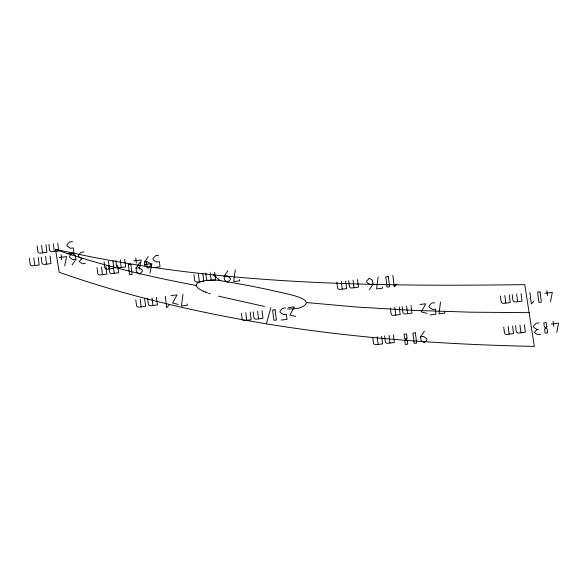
<?xml version="1.0" encoding="UTF-8"?>
<svg xmlns="http://www.w3.org/2000/svg" width="588" height="588" viewBox="0 0 588 588"><rect width="100%" height="100%" fill="white"/><g stroke="black" fill="none" stroke-linecap="round" stroke-linejoin="round"><path stroke-width="0.88" d="M182.971 294.184L181.435 305.966L187.329 305.268L187.175 303.996M235.259 269.774L233.723 281.556L239.617 280.858L239.463 279.587M378.128 277.146L376.592 288.928L382.487 288.23L382.332 286.959M440.5 302.048L438.971 313.838L444.866 313.132L444.704 311.868M64.709 265.842L66.562 256.596L59.19 257.471M139.385 269.208L141.23 259.962L133.866 260.837M150.058 272.891L151.902 263.644L144.53 264.519M550.486 301.659L552.33 292.412L544.966 293.287M556.755 332.367L558.6 323.128L551.228 323.995M270.892 307.634L266.401 323.834C354.961 338.387 444.69 344.524 534.352 346.413L524.761 284.643C367.963 286.746 209.019 284.541 55.507 249.231L59.19 272.266C126.391 295.94 196.054 312.154 266.283 323.819M72.081 264.967L75.874 259.359L75.404 255.545L72.14 253.354L69.509 256.25L69.663 257.515L72.927 259.712L75.874 259.359M136.004 268.113L138.952 267.76L142.215 269.951L142.369 271.222L139.738 274.111L136.475 271.921L136.004 268.113L139.797 262.505M144.494 262.16L147.441 261.807L150.704 263.997L150.859 265.269L148.227 268.157L144.964 265.967L144.494 262.16L148.286 256.552M224.094 276.25L227.041 275.904L230.305 278.095L230.459 279.366L227.828 282.255L224.565 280.064L224.094 276.25L227.887 270.649M369.227 289.803L373.02 284.195L372.549 280.388L369.286 278.19L366.655 281.086L366.809 282.358L370.072 284.548L373.02 284.195M420.582 336.799L423.529 336.454L426.792 338.644L426.954 339.915L424.315 342.804L421.059 340.614L420.582 336.799L424.374 331.191M83.239 258.485L81.769 258.661L79.137 261.55L82.393 263.74L85.341 263.395M169.329 304.819L166.698 307.715L165.279 296.279M396.915 283.938L394.283 286.834L392.865 275.397M533.963 301.041L531.324 303.93L529.913 292.493M538.439 329.383L536.969 329.559L534.33 332.448L537.594 334.638L540.541 334.293M305.437 304.591L306.502 302.555L356.593 307.024L411.306 310.288L471.061 312.191L529.112 312.654M305.319 304.672C301.041 308.921 294.544 308.781 287.51 309.023M72.508 241.587L69.56 241.94L66.929 244.829L67.083 246.1L70.347 248.29L73.294 247.938L73.926 253.024L68.032 253.722M83.93 251.958L80.982 252.311L78.351 255.199L78.505 256.471L81.769 258.661M158.606 255.324L155.658 255.677L153.02 258.566L153.181 259.837L156.445 262.027L159.392 261.682L160.017 266.761L154.122 267.459M171.181 295.58L177.076 294.882L172.563 302.996L178.252 304.408M285.592 307.928L282.644 308.274L280.013 311.17L280.167 312.441L283.431 314.631L286.378 314.279L287.01 319.365L281.115 320.063M288.539 307.575L294.434 306.877L289.921 314.999L295.617 316.41M419.869 304.496L425.763 303.798L421.251 311.919L426.947 313.323M434.605 302.746L431.658 303.099L429.027 305.988L429.181 307.259L432.445 309.45L435.392 309.104L436.024 314.183L430.129 314.881M539.13 322.856L536.183 323.202L533.544 326.097L533.706 327.369L536.969 329.559M306.495 302.533C304.209 298.02 298.204 297.19 293.89 295.499C270.531 289.906 246.953 284.849 223.205 281.189C213.959 278.153 182.317 281.329 203.33 291.156M195.922 285.415C148.426 276.558 101.276 265.298 55.559 249.569M264.482 306.473L218.611 296.176M210.269 293.816L209.6 293.596M209.144 293.441L208.689 293.28M207.601 292.89L207.292 292.773M206.675 292.545L206.131 292.332M206.072 292.31L205.315 292.008M205.139 291.935L204.631 291.729M204.021 291.464L203.433 291.207M213.378 274.662L220.228 280.866M553.124 321.195L553.756 326.274M546.862 290.487L547.487 295.566M521.071 293.544L522.012 301.166L515.382 301.953A2.227 1.918 -5.9 0 1 512.934 300.314L512.229 294.595M524.386 324.605L525.334 332.227L518.704 333.014A2.227 1.918 -5.9 0 1 516.257 331.367L515.544 325.649M516.646 294.066L517.594 301.688M519.968 325.127L520.909 332.749M509.281 294.941L510.222 302.563L503.593 303.349A2.227 1.918 -5.9 0 1 501.145 301.71L500.439 295.992M512.596 326.002L513.544 333.624L506.915 334.41A2.227 1.918 -5.9 0 1 504.467 332.764L503.754 327.053M504.857 295.47L505.798 303.092M508.179 326.524L509.12 334.146M411.027 305.547L411.967 313.169L405.338 313.955A2.227 1.918 -5.9 0 1 402.89 312.309L402.185 306.598M406.602 306.069L407.55 313.691M399.237 306.943L400.178 314.565L393.548 315.352A2.227 1.918 -5.9 0 1 391.101 313.713L390.395 307.994M394.813 307.465L395.761 315.094M393.431 334.866L394.372 342.488L387.742 343.274A2.227 1.918 -5.9 0 1 385.294 341.628L384.589 335.91M389.006 335.388L389.947 343.01M381.634 336.262L382.582 343.884L375.952 344.671A2.227 1.918 -5.9 0 1 373.505 343.024L372.792 337.314M377.217 336.784L378.157 344.406M357.497 279.594L358.437 287.216L351.808 288.002A2.227 1.918 -5.9 0 1 349.36 286.356L348.655 280.638M353.072 280.116L354.02 287.738M345.707 280.99L346.648 288.612L340.018 289.399A2.227 1.918 -5.9 0 1 337.571 287.752L336.865 282.042M341.283 281.512L342.223 289.134M262.013 310.721L262.954 318.343L256.324 319.13A2.227 1.918 -5.9 0 1 253.876 317.491L253.171 311.772M257.595 311.25L258.536 318.872M250.223 312.125L251.164 319.747L244.534 320.534A2.227 1.918 -5.9 0 1 242.087 318.887L241.381 313.169M245.799 312.647L246.747 320.269M214.62 272.222L215.568 279.844L208.938 280.63A2.227 1.918 -5.9 0 1 206.491 278.984L205.778 273.266M210.203 272.744L211.143 280.366M202.831 273.618L203.779 281.24L197.142 282.027A2.227 1.918 -5.9 0 1 194.701 280.38L193.989 274.669M198.413 274.14L199.354 281.762M156.437 297.33L157.386 304.951L150.756 305.738A2.227 1.918 -5.9 0 1 148.308 304.092L147.595 298.373M152.02 297.851L152.961 305.473M146.427 261.719L147.059 266.798M144.648 298.726L145.596 306.348L138.959 307.134A2.227 1.918 -5.9 0 1 136.519 305.488L135.806 299.777M135.762 258.036L136.387 263.115M140.231 299.248L141.171 306.87M124.707 259.345L125.648 266.967L119.019 267.753A2.227 1.918 -5.9 0 1 116.571 266.114L115.865 260.396M120.283 259.874L121.231 267.496M117.688 265.122L118.636 272.751L111.999 273.538A2.227 1.918 -5.9 0 1 109.559 271.891L108.846 266.173M112.918 260.749L113.859 268.371L107.229 269.157A2.227 1.918 -5.9 0 1 104.782 267.511L104.076 261.792M113.271 265.651L114.212 273.273M108.493 261.27L109.442 268.892M105.899 266.526L106.847 274.148L100.21 274.934A2.227 1.918 -5.9 0 1 97.762 273.288L97.057 267.569M101.481 267.048L102.422 274.669M61.086 254.67L61.718 259.749M57.771 243.336L58.712 250.958L52.082 251.745A2.227 1.918 -5.9 0 1 49.635 250.098L48.929 244.387M53.354 243.858L54.294 251.48M50.031 255.978L50.98 263.6L44.343 264.387A2.227 1.918 -5.9 0 1 41.895 262.74L41.189 257.029M45.982 244.733L46.922 252.355L40.293 253.141A2.227 1.918 -5.9 0 1 37.845 251.502L37.14 245.784M45.614 256.5L46.555 264.122M41.557 245.255L42.505 252.877M38.242 257.375L39.183 264.997L32.553 265.783A2.227 1.918 -5.9 0 1 30.106 264.144L29.4 258.426M33.825 257.897L34.765 265.526M407.036 337.924L404.809 340.445L405.308 344.45L407.807 344.149L407.315 340.143L404.537 338.218L404.037 334.212L406.543 333.918L407.036 337.924M546.84 326.612L544.613 329.133L545.113 333.139L547.612 332.845L547.119 328.839L544.341 326.913L543.841 322.908L546.348 322.606L546.84 326.612M130.808 264.181L128.302 264.475L129.573 274.714L132.072 274.412L130.808 264.181M388.293 276.544L385.794 276.845L387.058 287.076L389.565 286.782L388.293 276.544M275.125 309.773L272.626 310.074L273.89 320.306L276.397 320.012L275.125 309.773M540.078 291.898L537.579 292.192L538.843 302.43L541.35 302.136L540.078 291.898M415.385 332.867L412.886 333.168L414.15 343.399L416.649 343.105L415.385 332.867"/></g></svg>
